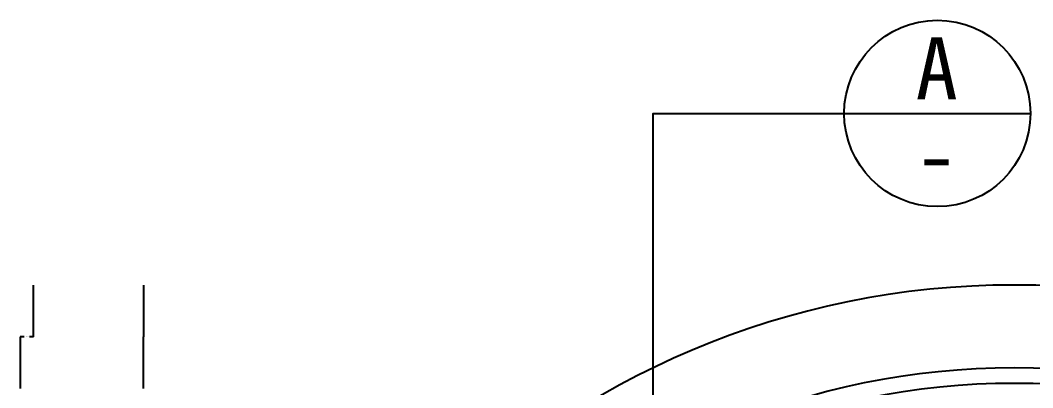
# Model space of a CAD drawing. Header units: metres. Extents: x 278 to 5235, y 197 to 7080.
# Drawn here: x 302 to 1280, y 6725 to 7080 of the extents above; entities that cross this region are included whole.
import ezdxf

# ---------------------------------------------------------------- set-up
doc = ezdxf.new("R2010")
doc.units = ezdxf.units.M
for name, color, linetype in [('3', 3, 'Continuous'), ('4', 4, 'Continuous'), ('7', 7, 'Continuous'), ('DIM', 3, 'Continuous')]:
    doc.layers.add(name, color=color, linetype=linetype)
doc.dimstyles.get("Standard").update_dxf_attribs({"dimtxt": 2.5, "dimasz": 2.5, "dimexe": 1.25, "dimexo": 0.625, "dimtad": 1, "dimcen": 2.5, "dimazin": 3, "dimtfac": 1, "dimtmove": 0, "dimatfit": 3})

# ---------------------------------------------------------------- blocks, each defined once
blk = doc.blocks.new('*D48')
for p, q in [((420.47, 6823.92), (420.47, 6773.92)), ((420.22, 6773.92), (419.97, 6773.92)), ((420.47, 6723.92), (420.47, 6773.92)), ((420.47, 6773.92), (420.47, 6773.92)), ((420.72, 6773.92), (420.97, 6773.92))]:
    blk.add_line(p, q)
at = {"layer": 'Defpoints'}
for p in [(420.47, 6823.92), (420.47, 6773.92), (420.47, 6723.92)]:
    blk.add_point(p, dxfattribs=at)
at = {"layer": 'DIM', "insert": (420.47, 6775.045), "char_height": 1, "attachment_point": 5}
blk.add_mtext('0', dxfattribs=at)
blk = doc.blocks.new('*D50')
for p, q in [((314.14, 6823.92), (314.14, 6773.92)), ((305.45, 6773.92), (301.51, 6773.92)), ((301.76, 6723.92), (301.76, 6773.92)), ((314.39, 6773.92), (310.45, 6773.92))]:
    blk.add_line(p, q)
at = {"layer": 'Defpoints'}
for p in [(314.14, 6823.92), (314.14, 6773.92), (301.76, 6723.92)]:
    blk.add_point(p, dxfattribs=at)
at = {"layer": 'DIM', "insert": (307.95, 6773.92), "char_height": 1, "attachment_point": 5}
blk.add_mtext('12,38', dxfattribs=at)

msp = doc.modelspace()

# ---------------------------------------------------------------- linework, layer by layer
at = {"layer": '3'}
msp.add_lwpolyline([(557.17, 4718.92), (1967.17, 4718.92), (1967.17, 6023.92, 1), (557.17, 6023.92)], format="xyb", close=True, dxfattribs=at)
at = {"layer": '4'}
msp.add_lwpolyline([(462.17, 4623.92), (2062.17, 4623.92), (2062.17, 6023.92, 1), (462.17, 6023.92), (462.17, 4623.92)], format="xyb", close=True, dxfattribs=at)
at = {"layer": '7'}
msp.add_lwpolyline([(542.17, 6023.92), (542.17, 4703.92), (1982.17, 4703.92), (1982.17, 6023.92, 1)], format="xyb", close=True, dxfattribs=at)
at = {"layer": 'DIM'}
for points in [[(913.27, 4597.09), (913.27, 6989.62), (1097.72, 6989.62)], [(1097.72, 6989.62), (1277.72, 6989.62)]]:
    msp.add_lwpolyline(points, dxfattribs=at)
msp.add_circle((1187.72, 6989.62), 90, dxfattribs=at)

# ---------------------------------------------------------------- texts
for s, p in [('A', (1166.73, 7003.22)), ('-', (1166.58, 6919.41))]:
    msp.add_text(s, height=60, dxfattribs=at).set_placement(p)

# ---------------------------------------------------------------- dimensions: what is measured, and where the dimension line sits
for base, p1, p2, picture, middle in [((314.14, 6773.92), (314.14, 6823.92), (301.76, 6723.92), '*D50', (307.95, 6773.92)), ((420.47, 6773.92), (420.47, 6823.92), (420.47, 6723.92), '*D48', (420.47, 6775.045))]:
    dim = msp.add_linear_dim(base=base, p1=p1, p2=p2, dimstyle='Standard', dxfattribs=at)
    dim.commit()
    dim.dimension.update_dxf_attribs({"geometry": picture, "text_midpoint": middle})

doc.saveas('drawing.dxf')
